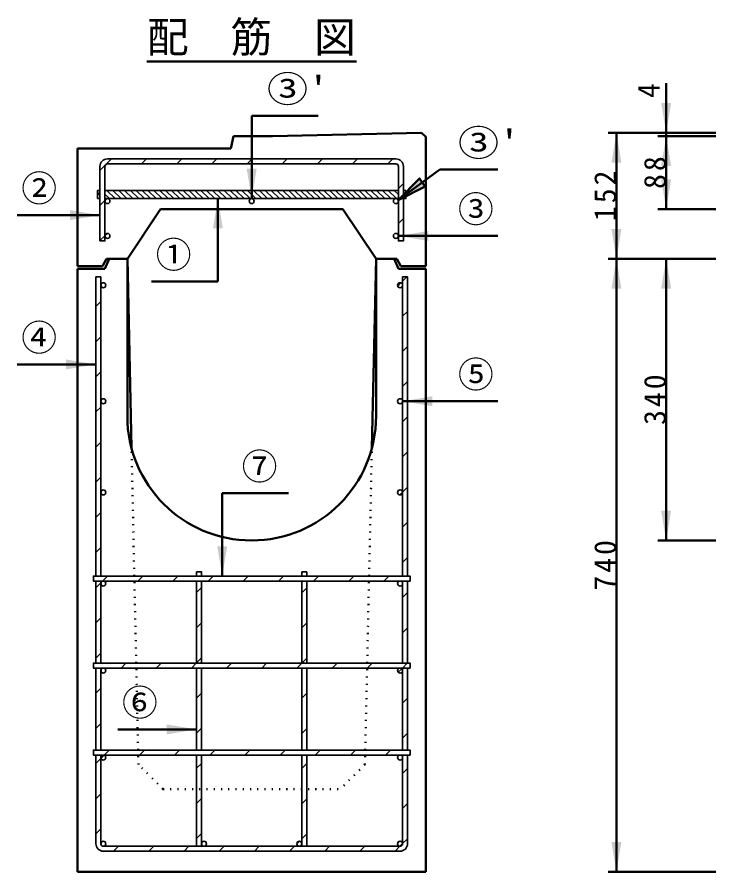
# Model space of a CAD drawing. Units: millimetres, scale not verified. Extents: x -2102 to 2102, y -1485 to 1485.
# Drawn here: x -973 to -130, y -820 to 212 of the extents above; entities that cross this region are included whole.
import ezdxf
from ezdxf.enums import TextEntityAlignment as Align

# ---------------------------------------------------------------- set-up
doc = ezdxf.new("R2010")
doc.units = ezdxf.units.MM
doc.header["$LTSCALE"] = 5
doc.linetypes.add('DOTTED', pattern=[1.75, 0.25, -1.5])
doc.layers.add('0-0_V-nasSTD', color=7, linetype='Continuous', lineweight=35)
doc.layers.add('0-1_0', color=7, linetype='Continuous', lineweight=50)
doc.styles.add('ＭＳ ゴシック', font='')
doc.styles.get('ＭＳ ゴシック').set_extended_font_data('MS Gothic')

msp = doc.modelspace()

# ---------------------------------------------------------------- linework, layer by layer
at = {"layer": '0-0_V-nasSTD'}
for p, q in [((-872.531, 26.73), (-865.97, 33.291)), ((-872.531, 31.545), (-872.531, 2.545)), ((-866.531, 2.545), (-866.531, 31.545)), ((-865.277, 33.984), (-858.716, 40.545)), ((-515.531, 40.545), (-863.531, 40.545)), ((-863.531, 34.545), (-515.531, 34.545)), ((-822.29, 34.545), (-816.29, 40.545)), ((-779.863, 34.545), (-773.863, 40.545)), ((-737.437, 34.545), (-731.437, 40.545)), ((-695.011, 34.545), (-689.011, 40.545)), ((-652.584, 34.545), (-646.584, 40.545)), ((-610.158, 34.545), (-604.158, 40.545)), ((-567.731, 34.545), (-561.731, 40.545)), ((-525.305, 34.545), (-519.305, 40.545)), ((-512.531, 31.545), (-512.531, 2.545)), ((-506.531, 2.545), (-506.531, 31.545)), ((-512.531, 4.893), (-506.531, 10.893)), ((-864.126, 2.545), (-854.126, -7.455)), ((-857.055, 2.545), (-847.055, -7.455)), ((-849.984, 2.545), (-839.984, -7.455)), ((-842.913, 2.545), (-832.913, -7.455)), ((-835.842, 2.545), (-825.842, -7.455)), ((-828.771, 2.545), (-818.771, -7.455)), ((-821.7, 2.545), (-811.7, -7.455)), ((-814.629, 2.545), (-804.629, -7.455)), ((-807.558, 2.545), (-797.558, -7.455)), ((-800.487, 2.545), (-790.487, -7.455)), ((-793.416, 2.545), (-783.416, -7.455)), ((-786.345, 2.545), (-776.345, -7.455)), ((-779.274, 2.545), (-769.274, -7.455)), ((-772.202, 2.545), (-762.202, -7.455)), ((-765.131, 2.545), (-755.131, -7.455)), ((-758.06, 2.545), (-748.06, -7.455)), ((-750.989, 2.545), (-740.989, -7.455)), ((-743.918, 2.545), (-733.918, -7.455)), ((-736.847, 2.545), (-726.847, -7.455)), ((-729.776, 2.545), (-719.776, -7.455)), ((-722.705, 2.545), (-712.705, -7.455)), ((-715.634, 2.545), (-705.634, -7.455)), ((-708.563, 2.545), (-698.563, -7.455)), ((-701.492, 2.545), (-691.492, -7.455)), ((-694.421, 2.545), (-684.421, -7.455)), ((-687.35, 2.545), (-677.35, -7.455)), ((-680.279, 2.545), (-670.279, -7.455)), ((-673.208, 2.545), (-663.208, -7.455)), ((-666.136, 2.545), (-656.136, -7.455)), ((-659.065, 2.545), (-649.065, -7.455)), ((-651.994, 2.545), (-641.994, -7.455)), ((-644.923, 2.545), (-634.923, -7.455)), ((-637.852, 2.545), (-627.852, -7.455)), ((-630.781, 2.545), (-620.781, -7.455)), ((-623.71, 2.545), (-613.71, -7.455)), ((-616.639, 2.545), (-606.639, -7.455)), ((-609.568, 2.545), (-599.568, -7.455)), ((-602.497, 2.545), (-592.497, -7.455)), ((-595.426, 2.545), (-585.426, -7.455)), ((-588.355, 2.545), (-578.355, -7.455)), ((-581.284, 2.545), (-571.284, -7.455)), ((-574.213, 2.545), (-564.213, -7.455)), ((-567.142, 2.545), (-557.142, -7.455)), ((-560.07, 2.545), (-550.07, -7.455)), ((-552.999, 2.545), (-542.999, -7.455)), ((-545.928, 2.545), (-535.928, -7.455)), ((-538.857, 2.545), (-528.857, -7.455)), ((-531.786, 2.545), (-521.786, -7.455)), ((-524.715, 2.545), (-514.715, -7.455)), ((-517.644, 2.545), (-512.531, -2.569)), ((-503.531, 2.545), (-506.531, 2.545)), ((-875.531, -0.193), (-872.531, -3.193)), ((-875.531, -7.264), (-875.34, -7.455)), ((-875.531, -7.455), (-872.531, -7.455)), ((-872.531, -7.455), (-872.531, -58.455)), ((-872.531, -15.696), (-866.531, -9.696)), ((-866.531, -2.122), (-861.197, -7.455)), ((-866.394, -9.559), (-864.427, -7.592)), ((-515.531, -7.455), (-512.531, -7.455)), ((-506.531, -1.498), (-503.531, -4.498)), ((-512.531, -37.534), (-506.531, -31.534)), ((-866.51, -52.101), (-863.884, -49.476)), ((-872.531, -58.122), (-866.531, -52.122)), ((-501.531, -101.955), (-507.531, -101.955)), ((-507.531, -107.033), (-502.453, -101.955)), ((-513.383, -112.885), (-509.601, -109.103)), ((-877.531, -137.621), (-871.531, -131.621)), ((-507.531, -149.459), (-501.531, -143.459)), ((-877.531, -180.048), (-871.531, -174.048)), ((-507.531, -191.885), (-501.531, -185.885)), ((-877.531, -222.474), (-871.531, -216.474)), ((-507.531, -234.312), (-501.531, -228.312)), ((-867.338, -254.708), (-865.778, -253.148)), ((-877.531, -264.901), (-871.531, -258.901)), ((-507.531, -276.738), (-501.531, -270.738)), ((-877.531, -307.327), (-871.531, -301.327)), ((-507.531, -319.165), (-501.531, -313.165)), ((-877.531, -349.753), (-871.531, -343.753)), ((-507.531, -361.591), (-501.531, -355.591)), ((-510.875, -364.935), (-507.55, -361.611)), ((-877.531, -392.18), (-871.531, -386.18)), ((-507.531, -404.017), (-501.531, -398.017)), ((-877.531, -434.606), (-871.531, -428.606)), ((-507.531, -446.444), (-501.531, -440.444)), ((-869.453, -468.955), (-863.453, -462.955)), ((-827.027, -468.955), (-821.027, -462.955)), ((-784.6, -468.955), (-778.6, -462.955)), ((-742.174, -468.955), (-736.174, -462.955)), ((-699.748, -468.955), (-693.748, -462.955)), ((-657.321, -468.955), (-651.321, -462.955)), ((-623.031, -462.955), (-629.031, -462.955)), ((-614.895, -468.955), (-608.895, -462.955)), ((-572.468, -468.955), (-566.468, -462.955)), ((-530.042, -468.955), (-524.042, -462.955)), ((-877.531, -477.033), (-871.531, -471.033)), ((-871.3, -470.802), (-869.684, -469.186)), ((-756.031, -482.812), (-750.031, -476.812)), ((-629.031, -483.091), (-623.031, -477.091)), ((-507.531, -488.87), (-501.531, -482.87)), ((-877.531, -519.459), (-871.531, -513.459)), ((-756.031, -525.238), (-750.031, -519.238)), ((-629.031, -525.517), (-623.031, -519.517)), ((-507.531, -531.297), (-501.531, -525.297)), ((-877.531, -561.885), (-871.531, -555.885)), ((-756.031, -567.665), (-750.031, -561.665)), ((-629.031, -567.944), (-623.031, -561.944)), ((-847.174, -573.955), (-841.174, -567.955)), ((-804.748, -573.955), (-798.748, -567.955)), ((-762.321, -573.955), (-756.321, -567.955)), ((-719.895, -573.955), (-713.895, -567.955)), ((-677.468, -573.955), (-671.468, -567.955)), ((-635.042, -573.955), (-629.042, -567.955)), ((-592.616, -573.955), (-586.616, -567.955)), ((-550.189, -573.955), (-544.189, -567.955)), ((-512.765, -578.957), (-508.529, -574.721)), ((-507.763, -573.955), (-501.531, -567.723)), ((-498.531, -573.955), (-498.531, -567.955)), ((-877.531, -604.312), (-871.531, -598.312)), ((-756.031, -610.091), (-750.031, -604.091)), ((-629.031, -610.37), (-623.031, -604.37)), ((-507.531, -616.15), (-501.531, -610.15)), ((-877.531, -646.738), (-871.531, -640.738)), ((-756.031, -652.517), (-750.031, -646.517)), ((-629.031, -652.797), (-623.031, -646.797)), ((-507.531, -658.576), (-501.531, -652.576)), ((-871.349, -682.983), (-867.503, -679.137)), ((-867.321, -678.955), (-861.321, -672.955)), ((-824.895, -678.955), (-818.895, -672.955)), ((-782.468, -678.955), (-776.468, -672.955)), ((-740.042, -678.955), (-734.042, -672.955)), ((-697.616, -678.955), (-691.616, -672.955)), ((-655.189, -678.955), (-649.189, -672.955)), ((-612.763, -678.955), (-606.763, -672.955)), ((-570.336, -678.955), (-564.336, -672.955)), ((-527.91, -678.955), (-521.91, -672.955)), ((-877.531, -689.165), (-871.531, -683.165)), ((-756.031, -694.944), (-750.031, -688.944)), ((-629.031, -695.223), (-623.031, -689.223)), ((-507.531, -785.955), (-507.531, -681.955)), ((-507.531, -701.002), (-501.531, -695.002)), ((-877.531, -731.591), (-871.531, -725.591)), ((-756.031, -737.37), (-750.031, -731.37)), ((-629.031, -737.65), (-623.031, -731.65)), ((-507.531, -743.429), (-501.531, -737.429)), ((-877.531, -774.017), (-871.531, -768.017)), ((-756.031, -779.797), (-750.031, -773.797)), ((-635.028, -786.074), (-631.912, -782.958)), ((-629.031, -780.076), (-623.031, -774.076)), ((-507.531, -785.855), (-501.531, -779.855)), ((-868.531, -788.955), (-756.031, -788.955)), ((-856.042, -794.955), (-850.042, -788.955)), ((-813.616, -794.955), (-807.616, -788.955)), ((-771.189, -794.955), (-765.189, -788.955)), ((-728.763, -794.955), (-722.763, -788.955)), ((-686.336, -794.955), (-680.336, -788.955)), ((-643.91, -794.955), (-637.91, -788.955)), ((-601.484, -794.955), (-595.484, -788.955)), ((-559.057, -794.955), (-553.057, -788.955)), ((-516.631, -794.955), (-510.631, -788.955)), ((-510.629, -788.954), (-507.532, -785.857)), ((-868.531, -794.955), (-510.531, -794.955))]:
    msp.add_line(p, q, dxfattribs=at)
at = {"layer": '0-0_V-nasSTD', "lineweight": 50}
msp.add_lwpolyline([(-512.817, -9.175), (-480.205, 7.209), (-483.744, 12.055), (-487.282, 16.9)], close=True, dxfattribs=at)
at = {"layer": '0-0_V-nasSTD'}
for points in [[(-872.531, 2.545), (-875.531, 2.545), (-875.531, -7.455)], [(-512.531, 2.545), (-689.531, 2.545), (-866.531, 2.545)], [(-506.531, -7.455), (-503.531, -7.455), (-503.531, 2.545)], [(-872.531, -58.455), (-866.531, -58.455), (-866.531, -52.455), (-866.531, -10.455), (-866.531, -7.455)], [(-866.531, -7.455), (-863.531, -7.455), (-515.531, -7.455)], [(-512.531, -7.455), (-512.531, -10.455), (-512.531, -52.455), (-512.531, -58.455), (-506.531, -58.455), (-506.531, -7.455)], [(-871.531, -111.955), (-871.531, -101.955), (-877.531, -101.955), (-877.531, -462.955), (-880.531, -462.955), (-880.531, -468.955), (-877.531, -468.955), (-877.531, -567.955), (-880.531, -567.955), (-880.531, -573.955), (-877.531, -573.955), (-877.531, -672.955), (-880.531, -672.955), (-880.531, -678.955), (-877.531, -678.955), (-877.531, -785.955)], [(-501.531, -785.955), (-501.531, -678.955), (-498.531, -678.955), (-498.531, -672.955), (-501.531, -672.955), (-501.531, -573.955), (-498.531, -573.955), (-498.531, -567.955), (-501.531, -567.955), (-501.531, -468.955), (-498.531, -468.955), (-498.531, -462.955), (-501.531, -462.955), (-501.531, -251.955), (-501.531, -101.955), (-507.531, -101.955), (-507.531, -111.955), (-507.531, -251.955), (-507.531, -361.955), (-507.531, -462.955), (-548.321, -462.955), (-623.031, -462.955), (-629.031, -462.955), (-725.031, -462.955), (-750.031, -462.955), (-750.031, -457.955), (-756.031, -457.955), (-756.031, -462.955), (-830.74, -462.955), (-871.531, -462.955), (-871.531, -361.955), (-871.531, -251.955), (-871.531, -111.955)], [(-756.031, -788.955), (-756.031, -719.955), (-756.031, -678.955), (-825.783, -678.955), (-868.531, -678.955), (-871.531, -678.955), (-871.531, -681.955), (-871.531, -785.955)], [(-507.531, -681.955), (-507.531, -678.955), (-510.531, -678.955), (-553.278, -678.955), (-623.031, -678.955), (-623.031, -719.955), (-623.031, -788.955), (-510.531, -788.955)]]:
    msp.add_lwpolyline(points, dxfattribs=at)
for points in [[(-629.031, -567.955), (-629.031, -468.955), (-623.031, -468.955), (-623.031, -567.955), (-880.531, -567.955)], [(-871.531, -567.955), (-828.331, -567.955), (-756.031, -567.955), (-756.031, -468.955), (-830.603, -468.955), (-868.531, -468.955), (-871.531, -468.955), (-871.531, -471.955)], [(-507.531, -471.955), (-507.531, -468.955), (-510.531, -468.955), (-548.459, -468.955), (-623.031, -468.955), (-629.031, -468.955), (-750.031, -468.955), (-750.031, -567.955), (-629.031, -567.955), (-623.031, -567.955), (-550.731, -567.955), (-507.531, -567.955)], [(-871.531, -672.955), (-825.921, -672.955), (-756.031, -672.955), (-756.031, -647.955), (-756.031, -573.955), (-828.193, -573.955), (-868.531, -573.955), (-871.531, -573.955), (-871.531, -576.955)], [(-750.031, -672.955), (-629.031, -672.955), (-629.031, -573.955), (-750.031, -573.955)], [(-507.531, -576.955), (-507.531, -573.955), (-510.531, -573.955), (-550.868, -573.955), (-623.031, -573.955), (-623.031, -672.955), (-553.14, -672.955), (-507.531, -672.955)], [(-629.031, -785.955), (-629.031, -719.955), (-629.031, -678.955), (-750.031, -678.955), (-750.031, -719.955), (-750.031, -785.955), (-750.031, -788.955), (-747.031, -788.955), (-632.031, -788.955), (-629.031, -788.955)]]:
    msp.add_lwpolyline(points, close=True, dxfattribs=at)
for centre in [(-689.531, -10.455), (-863.531, -52.455), (-515.531, -52.455), (-868.531, -111.955), (-510.531, -111.955), (-868.531, -251.955), (-510.531, -251.955), (-868.531, -361.955), (-510.531, -361.955)]:
    msp.add_circle(centre, 3, dxfattribs=at)
for centre, radius, start, end in [((-863.531, 31.545), 9, 90, 180), ((-863.531, 31.545), 3, 90, 180), ((-515.531, 31.545), 9, 0, 90), ((-515.531, 31.545), 3, 0, 90), ((-863.531, -10.455), 3, 90, 180), ((-863.531, -10.455), 3, 180, 90), ((-515.531, -10.455), 3, 90, 0), ((-515.531, -10.455), 3, 0, 90), ((-868.531, -471.955), 3, 90, 180), ((-868.531, -471.955), 3, 180, 90), ((-510.531, -471.955), 3, 90, 0), ((-510.531, -471.955), 3, 0, 90), ((-868.531, -576.955), 3, 90, 180), ((-868.531, -576.955), 3, 180, 90), ((-510.531, -576.955), 3, 90, 0), ((-510.531, -576.955), 3, 0, 90), ((-868.531, -681.955), 3, 90, 180), ((-868.531, -681.955), 3, 180, 90), ((-510.531, -681.955), 3, 90, 0), ((-510.531, -681.955), 3, 0, 90), ((-868.531, -785.955), 3, 270, 180), ((-747.031, -785.955), 3, 270, 180), ((-632.031, -785.955), 3, 0, 270), ((-510.531, -785.955), 3, 0, 270), ((-868.531, -785.955), 9, 180, 270), ((-868.531, -785.955), 3, 180, 270), ((-868.531, -785.955), 3, 180, 270), ((-868.531, -785.955), 3, 180, 270), ((-868.531, -785.955), 3, 180, 270), ((-868.531, -785.955), 3, 180, 270), ((-868.531, -785.955), 3, 180, 270), ((-868.531, -785.955), 3, 180, 270), ((-868.531, -785.955), 3, 180, 270), ((-747.031, -785.955), 3, 180, 270), ((-632.031, -785.955), 3, 270, 0), ((-510.531, -785.955), 3, 270, 0), ((-510.531, -785.955), 3, 270, 0), ((-510.531, -785.955), 9, 270, 0), ((-510.531, -785.955), 3, 270, 0), ((-510.531, -785.955), 3, 270, 0), ((-510.531, -785.955), 3, 270, 0), ((-510.531, -785.955), 3, 270, 0), ((-510.531, -785.955), 3, 270, 0), ((-510.531, -785.955), 3, 270, 0)]:
    msp.add_arc(centre, radius, start, end, dxfattribs=at)
for points in [[(-195.531, 108.045), (-189.531, 72.045), (-183.531, 108.045)], [(-255.531, 36.045), (-249.531, 72.045), (-243.531, 36.045)], [(-195.531, 32.045), (-189.531, 68.045), (-183.531, 32.045)], [(-695.531, 28.545), (-689.531, -7.455), (-683.531, 28.545)], [(-512.817, -9.175), (-487.282, 16.9), (-483.744, 12.055)], [(-512.817, -9.175), (-483.744, 12.055), (-480.205, 7.209)], [(-195.531, 16.045), (-189.531, -19.955), (-183.531, 16.045)], [(-736.318, -43.455), (-730.318, -7.455), (-724.318, -43.455)], [(-908.531, -33.279), (-908.531, -21.279), (-872.531, -27.279)], [(-512.531, -52.455), (-476.531, -58.455), (-476.531, -46.455)], [(-255.531, -43.955), (-249.531, -79.955), (-243.531, -43.955)], [(-255.531, -115.955), (-249.531, -79.955), (-243.531, -115.955)], [(-195.531, -115.955), (-189.531, -79.955), (-183.531, -115.955)], [(-913.531, -213.488), (-913.531, -201.488), (-877.531, -207.488)], [(-507.531, -251.955), (-471.531, -257.955), (-471.531, -245.955)], [(-195.531, -383.955), (-189.531, -419.955), (-183.531, -383.955)], [(-255.531, -783.955), (-249.531, -819.955), (-243.531, -783.955)]]:
    msp.add_solid(points, dxfattribs=at)
at = {"layer": '0-1_0'}
for p, q in [((-815.934, 158.045), (-563.127, 158.045)), ((-189.531, 132.045), (-189.531, 72.045)), ((-689.531, 92.545), (-689.531, -7.455)), ((-609.531, 92.545), (-689.531, 92.545)), ((-711.531, 68.045), (-714.531, 53.045)), ((-711.531, 68.045), (-664.531, 68.045)), ((-664.531, 68.045), (-484.531, 72.045)), ((-479.531, 67.045), (-484.531, 72.045)), ((-479.531, -88.955), (-479.531, 67.045)), ((-129.531, 72.045), (-259.531, 72.045)), ((-249.531, -79.955), (-249.531, 72.045)), ((-129.531, 68.045), (-199.531, 68.045)), ((-189.531, 68.045), (-189.531, 72.045)), ((-189.531, -19.955), (-189.531, 68.045)), ((-899.531, -88.955), (-899.531, 53.045)), ((-899.531, 53.045), (-714.531, 53.045)), ((-730.318, -107.455), (-730.318, -7.455)), ((-799.531, -19.955), (-839.531, -79.955)), ((-799.531, -19.955), (-579.531, -19.955)), ((-579.531, -19.955), (-539.531, -79.955)), ((-129.531, -19.955), (-199.531, -19.955)), ((-972.531, -27.279), (-872.531, -27.279)), ((-392.531, -52.455), (-512.531, -52.455)), ((-864.531, -79.955), (-839.531, -79.955)), ((-839.531, -79.955), (-839.531, -269.955)), ((-834.535, -308.346), (-839.531, -79.955)), ((-544.527, -308.346), (-539.531, -79.955)), ((-514.531, -79.955), (-539.531, -79.955)), ((-539.531, -79.955), (-539.531, -269.955)), ((-129.531, -79.955), (-259.531, -79.955)), ((-249.531, -819.955), (-249.531, -79.955)), ((-189.531, -419.955), (-189.531, -79.955)), ((-899.531, -91.955), (-899.531, -819.955)), ((-866.531, -91.955), (-899.531, -91.955)), ((-512.531, -91.955), (-479.531, -91.955)), ((-479.531, -91.955), (-479.531, -819.955)), ((-810.318, -107.455), (-730.318, -107.455)), ((-972.531, -207.488), (-877.531, -207.488)), ((-392.531, -251.955), (-507.531, -251.955)), ((-725.031, -362.955), (-725.031, -462.955)), ((-725.031, -362.955), (-645.031, -362.955)), ((-129.531, -419.955), (-199.531, -419.955)), ((-851.031, -647.955), (-756.031, -647.955)), ((-899.531, -819.955), (-479.531, -819.955)), ((-129.531, -819.955), (-259.531, -819.955))]:
    msp.add_line(p, q, dxfattribs=at)
at = {"layer": '0-1_0', "lineweight": 35}
for p, q in [((-872.531, 31.545), (-872.531, -58.455)), ((-866.531, 31.545), (-866.531, -58.455)), ((-515.531, 40.545), (-863.531, 40.545)), ((-515.531, 34.545), (-863.531, 34.545)), ((-512.531, -58.455), (-512.531, 31.545)), ((-506.531, -58.455), (-506.531, 31.545)), ((-875.531, 2.545), (-875.531, -7.455)), ((-875.531, 2.545), (-872.531, 2.545)), ((-512.531, 2.545), (-866.531, 2.545)), ((-506.531, 2.545), (-503.531, 2.545)), ((-503.531, 2.545), (-503.531, -7.455)), ((-875.531, -7.455), (-872.531, -7.455)), ((-512.531, -7.455), (-866.531, -7.455)), ((-506.531, -7.455), (-503.531, -7.455)), ((-872.531, -58.455), (-866.531, -58.455)), ((-512.531, -58.455), (-506.531, -58.455)), ((-877.531, -101.955), (-871.531, -101.955)), ((-871.531, -101.955), (-877.531, -101.955)), ((-877.531, -101.955), (-877.531, -462.955)), ((-871.531, -462.955), (-871.531, -101.955)), ((-507.531, -101.955), (-501.531, -101.955)), ((-507.531, -462.955), (-507.531, -101.955)), ((-501.531, -101.955), (-501.531, -462.955)), ((-880.531, -462.955), (-880.531, -468.955)), ((-880.531, -462.955), (-880.531, -468.955)), ((-880.531, -462.955), (-498.531, -462.955)), ((-756.031, -457.955), (-750.031, -457.955)), ((-756.031, -457.955), (-756.031, -462.955)), ((-750.031, -462.955), (-750.031, -457.955)), ((-629.031, -457.955), (-623.031, -457.955)), ((-629.031, -457.955), (-629.031, -462.955)), ((-623.031, -462.955), (-623.031, -457.955)), ((-498.531, -462.955), (-498.531, -468.955)), ((-498.531, -468.955), (-880.531, -468.955)), ((-877.531, -468.955), (-877.531, -567.955)), ((-871.531, -567.955), (-871.531, -468.955)), ((-756.031, -567.955), (-756.031, -468.955)), ((-750.031, -468.955), (-750.031, -567.955)), ((-629.031, -567.955), (-629.031, -468.955)), ((-623.031, -468.955), (-623.031, -567.955)), ((-507.531, -567.955), (-507.531, -468.955)), ((-501.531, -468.955), (-501.531, -567.955)), ((-880.531, -567.955), (-880.531, -573.955)), ((-880.531, -567.955), (-498.531, -567.955)), ((-498.531, -573.955), (-880.531, -573.955)), ((-877.531, -672.955), (-877.531, -573.955)), ((-871.531, -573.955), (-871.531, -672.955)), ((-756.031, -672.955), (-756.031, -573.955)), ((-750.031, -573.955), (-750.031, -672.955)), ((-629.031, -672.955), (-629.031, -573.955)), ((-623.031, -573.955), (-623.031, -672.955)), ((-507.531, -672.955), (-507.531, -573.955)), ((-501.531, -573.955), (-501.531, -672.955)), ((-498.531, -567.955), (-498.531, -573.955)), ((-880.531, -672.955), (-880.531, -678.955)), ((-880.531, -672.955), (-498.531, -672.955)), ((-498.531, -678.955), (-880.531, -678.955)), ((-877.531, -678.955), (-877.531, -785.955)), ((-871.531, -678.955), (-871.531, -785.955)), ((-756.031, -788.955), (-756.031, -678.955)), ((-750.031, -788.955), (-750.031, -678.955)), ((-629.031, -788.955), (-629.031, -678.955)), ((-623.031, -678.955), (-623.031, -788.955)), ((-507.531, -785.955), (-507.531, -678.955)), ((-501.531, -678.955), (-501.531, -785.955)), ((-498.531, -672.955), (-498.531, -678.955)), ((-868.531, -788.955), (-510.531, -788.955)), ((-868.531, -794.955), (-510.531, -794.955))]:
    msp.add_line(p, q, dxfattribs=at)
at = {"layer": '0-1_0', "linetype": 'DOTTED'}
for p, q in [((-552.882, -690.307), (-544.527, -308.346)), ((-552.882, -690.307), (-582.531, -719.955)), ((-796.531, -719.955), (-582.531, -719.955))]:
    msp.add_line(p, q, dxfattribs=at)
at = {"layer": '0-1_0'}
for points in [[(-392.531, 27.545), (-462.531, 27.545), (-512.817, -9.175)], [(-899.531, -88.955), (-869.531, -88.955), (-864.531, -79.955)], [(-839.531, -79.955), (-861.531, -79.955), (-866.531, -91.955)], [(-539.531, -79.955), (-517.531, -79.955), (-512.531, -91.955)], [(-479.531, -88.955), (-509.531, -88.955), (-514.531, -79.955)]]:
    msp.add_lwpolyline(points, dxfattribs=at)
at = {"layer": '0-1_0', "linetype": 'DOTTED'}
msp.add_lwpolyline([(-796.531, -719.955), (-826.179, -690.307), (-834.535, -308.346)], dxfattribs=at)
at = {"layer": '0-1_0', "lineweight": 35}
for centre in [(-863.531, -10.455), (-515.531, -10.455), (-863.531, -52.455), (-515.531, -52.455), (-868.531, -111.955), (-510.531, -111.955), (-868.531, -251.955), (-510.531, -251.955), (-868.531, -361.955), (-510.531, -361.955), (-868.531, -471.955), (-510.531, -471.955), (-868.531, -576.955), (-510.531, -576.955), (-868.531, -681.955), (-510.531, -681.955), (-868.531, -785.955), (-747.031, -785.955), (-632.031, -785.955), (-510.531, -785.955)]:
    msp.add_circle(centre, 3, dxfattribs=at)
for centre, radius, start, end in [((-863.531, 31.545), 9, 90, 180), ((-863.531, 31.545), 3, 90, 180), ((-515.531, 31.545), 9, 0, 90), ((-515.531, 31.545), 3, 0, 90), ((-868.531, -785.955), 9, 180, 270), ((-868.531, -785.955), 3, 180, 270), ((-868.531, -785.955), 3, 180, 270), ((-868.531, -785.955), 3, 180, 270), ((-510.531, -785.955), 3, 270, 0), ((-510.531, -785.955), 9, 270, 0), ((-510.531, -785.955), 9, 270, 0), ((-510.531, -785.955), 3, 270, 0), ((-510.531, -785.955), 3, 270, 0)]:
    msp.add_arc(centre, radius, start, end, dxfattribs=at)
at = {"layer": '0-1_0'}
for start, end in [(180, 270), (270, 0)]:
    msp.add_arc((-689.531, -269.955), 150, start, end, dxfattribs=at)
for points in [[(-731.031, -426.955), (-725.031, -462.955), (-719.031, -426.955)], [(-792.031, -653.955), (-792.031, -641.955), (-756.031, -647.955)]]:
    msp.add_solid(points, dxfattribs=at)

# ---------------------------------------------------------------- texts
at = {"layer": '0-0_V-nasSTD', "style": 'ＭＳ ゴシック'}
for s, height, p in [('配\u3000筋\u3000図', 36.95, (-815.934, 158.045)), ('②', 31.67, (-967.531, -20.279)), ('③', 31.67, (-440.731, -45.455)), ('①', 31.67, (-805.318, -100.455)), ('④', 31.67, (-967.531, -200.488)), ('⑤', 31.67, (-440.731, -244.955)), ('⑦', 31.67, (-701.631, -355.955)), ('⑥', 31.67, (-846.031, -640.955))]:
    msp.add_text(s, height=height, dxfattribs=at).set_placement(p, align=Align.BOTTOM_LEFT)
at = {"layer": '0-0_V-nasSTD', "style": 'ＭＳ ゴシック', "width": 1.15}
for p in [(-671.131, 99.545), (-440.731, 34.545)]:
    msp.add_text("③'", height=31.67, dxfattribs=at).set_placement(p, align=Align.BOTTOM_LEFT)
at = {"layer": '0-0_V-nasSTD', "style": 'ＭＳ ゴシック'}
msp.add_text('4', height=26.39, rotation=90, dxfattribs=at).set_placement((-189.531, 114.045), align=Align.BOTTOM_LEFT)
at = {"layer": '0-0_V-nasSTD', "char_height": 26.39, "attachment_point": 7, "rotation": 90, "style": 'ＭＳ ゴシック'}
for s, insert in [('\\T1.2;88', (-189.531, 4.245)), ('\\T1.2;152', (-249.531, -34.555)), ('\\T1.2;340', (-189.531, -280.555)), ('\\T1.2;740', (-249.531, -480.555))]:
    msp.add_mtext(s, dxfattribs=dict(at, insert=insert))

doc.saveas('drawing.dxf')
